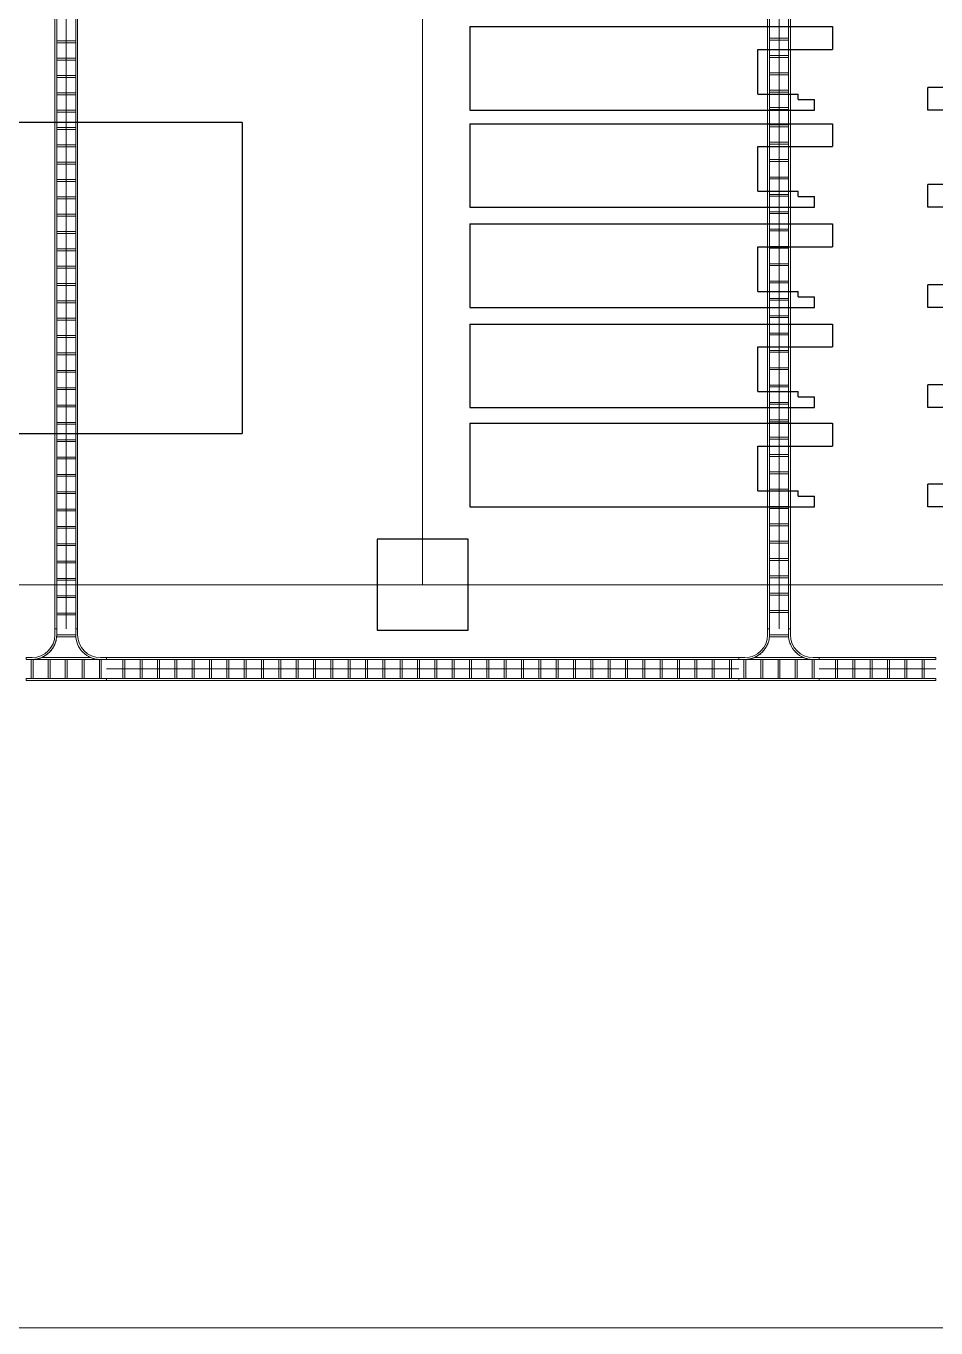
# Model space of a CAD drawing. Header units: millimetres. Extents: x 0 to 154200, y 0 to 64595.
# Drawn here: x 18770 to 30770, y 0 to 17165 of the extents above; entities that cross this region are included whole.
import ezdxf

# ---------------------------------------------------------------- set-up
doc = ezdxf.new("R2010")
doc.units = ezdxf.units.MM
doc.layers.add('Column', color=1, linetype='Continuous')
doc.layers.add('E-CABL-TRAY', color=4, linetype='Continuous', lineweight=9)
doc.layers.add('Floor', color=7, linetype='Continuous', lineweight=9)
doc.layers.add('Equipment', color=7, linetype='Continuous', true_color=0xffffff)

# ---------------------------------------------------------------- blocks, each defined once
blk = doc.blocks.new('M_래더 수평 티 - 300mm 반지름-272136-레벨 2')
at = {"layer": 'E-CABL-TRAY'}
for p, q in [((530, 150), (-530, 150)), ((-530, 150), (-530, 125)), ((-530, 125), (530, 125)), ((-463, 125), (-463, -125)), ((-437, -125), (-437, 125)), ((-238, 125), (-238, -125)), ((-212, -125), (-212, 125)), ((-13, 125), (-13, -125)), ((13, -125), (13, 125)), ((212, 125), (212, -125)), ((238, -125), (238, 125)), ((437, 125), (437, -125)), ((463, -125), (463, 125)), ((530, 125), (530, 150)), ((-450, -125), (-530, -125)), ((-530, -125), (-530, -150)), ((-530, -150), (-450, -150)), ((-450, -125), (-437, -125)), ((-450, -125), (450, -125)), ((-324, -150), (324, -150)), ((-238, -125), (-212, -125)), ((-13, -125), (13, -125)), ((212, -125), (238, -125)), ((437, -125), (450, -125)), ((530, -125), (450, -125)), ((450, -150), (530, -150)), ((530, -150), (530, -125)), ((-150, -450), (-150, -530)), ((125, -425), (-125, -425)), ((-125, -425), (-125, -450)), ((-125, -450), (125, -450)), ((-125, -530), (-125, -450)), ((125, -450), (125, -425)), ((125, -450), (125, -530)), ((150, -530), (150, -450)), ((-150, -530), (-125, -530)), ((125, -530), (150, -530))]:
    blk.add_line(p, q, dxfattribs=at)
for centre, radius, start, end in [((-450, -450), 325, 360, 90), ((-450, -450), 325, 79.9947, 90), ((-450, -450), 300, 0, 90), ((-450, -450), 325, 67.9974, 77.4396), ((-450, -450), 325, 61.232, 67.2117), ((450, -450), 325, 90, 180), ((450, -450), 300, 90, 180), ((450, -450), 325, 112.7883, 118.768), ((450, -450), 325, 102.5604, 112.0026), ((450, -450), 325, 90, 100.0053), ((-450, -450), 325, 49.8928, 56.0097), ((-450, -450), 325, 38.4887, 44.8078), ((-450, -450), 325, 26.942, 33.6058), ((-450, -450), 325, 11.2019, 22.4039), ((450, -450), 325, 157.5961, 168.7981), ((450, -450), 325, 146.3942, 153.058), ((450, -450), 325, 135.1922, 141.5113), ((450, -450), 325, 123.9903, 130.1072)]:
    blk.add_arc(centre, radius, start, end, dxfattribs=at)
blk = doc.blocks.new('Main_Clean')
at = {"layer": 'Equipment', "lineweight": -3}
for points in [[(7906, 4100, 0), (0, 4100, 0)], [(0, 4100, 0), (0, 0, 0)], [(7906, 4100, 0), (7906, 0, 0)], [(0, 0, 0), (7906, 0, 0)]]:
    blk.add_polyline3d(points, dxfattribs=at)
blk = doc.blocks.new('Main_DIFF')
at = {"layer": 'Equipment', "lineweight": -3}
for points in [[(0, 1100, 0), (4780, 1100, 0)], [(0, 1100, 0), (0, 0, 0)], [(4780, 1100, 0), (4780, 800, 0)], [(3797, 800, 0), (4780, 800, 0)], [(3797, 210, 0), (3797, 800, 0)], [(3797, 210, 0), (4330, 210, 0)], [(4330, 140, 0), (4330, 210, 0)], [(0, 0, 0), (4542, 0, 0)], [(4330, 140, 0), (4542, 140, 0)], [(4542, 0, 0), (4542, 140, 0)]]:
    blk.add_polyline3d(points, dxfattribs=at)

msp = doc.modelspace()

# ---------------------------------------------------------------- linework, layer by layer
at = {"layer": 'Column'}
msp.add_lwpolyline([(23400, 9800), (23400, 9200), (24600, 9200), (24600, 10400), (23400, 10400), (23400, 9800)], dxfattribs=at)
at = {"layer": 'E-CABL-TRAY'}
for p, q in [((19150, 55818.7018), (19150, 9218.7018)), ((19175.4, 55818.7018), (19175.4, 9218.7018)), ((19300, 55818.7018), (19300, 9218.7018)), ((19424.6, 55818.7018), (19424.6, 9218.7018)), ((19450, 55818.7018), (19450, 9218.7018)), ((28550, 9218.7018), (28550, 55818.7018)), ((28575.4, 9218.7018), (28575.4, 55818.7018)), ((28700, 9218.7018), (28700, 55818.7018)), ((28824.6, 9218.7018), (28824.6, 55818.7018)), ((28850, 9218.7018), (28850, 55818.7018)), ((28824.6, 17003.8018), (28575.4, 17003.8018)), ((19175.4, 16969.4018), (19424.6, 16969.4018)), ((19175.4, 16944.0018), (19424.6, 16944.0018)), ((28824.6, 16978.4018), (28575.4, 16978.4018)), ((19175.4, 16740.8018), (19424.6, 16740.8018)), ((19175.4, 16715.4018), (19424.6, 16715.4018)), ((28824.6, 16775.2018), (28575.4, 16775.2018)), ((28824.6, 16749.8018), (28575.4, 16749.8018)), ((19175.4, 16512.2018), (19424.6, 16512.2018)), ((19175.4, 16486.8018), (19424.6, 16486.8018)), ((28824.6, 16546.6018), (28575.4, 16546.6018)), ((28824.6, 16521.2018), (28575.4, 16521.2018)), ((28824.6, 16318.0018), (28575.4, 16318.0018)), ((19175.4, 16283.6018), (19424.6, 16283.6018)), ((19175.4, 16258.2018), (19424.6, 16258.2018)), ((28824.6, 16292.6018), (28575.4, 16292.6018)), ((19175.4, 16055.0018), (19424.6, 16055.0018)), ((19175.4, 16029.6018), (19424.6, 16029.6018)), ((28824.6, 16089.4018), (28575.4, 16089.4018)), ((28824.6, 16064.0018), (28575.4, 16064.0018)), ((19175.4, 15826.4018), (19424.6, 15826.4018)), ((19175.4, 15801.0018), (19424.6, 15801.0018)), ((28824.6, 15860.8018), (28575.4, 15860.8018)), ((28824.6, 15835.4018), (28575.4, 15835.4018)), ((28824.6, 15632.2018), (28575.4, 15632.2018)), ((19175.4, 15597.8018), (19424.6, 15597.8018)), ((19175.4, 15572.4018), (19424.6, 15572.4018)), ((28824.6, 15606.8018), (28575.4, 15606.8018)), ((19175.4, 15369.2018), (19424.6, 15369.2018)), ((19175.4, 15343.8018), (19424.6, 15343.8018)), ((28824.6, 15403.6018), (28575.4, 15403.6018)), ((28824.6, 15378.2018), (28575.4, 15378.2018)), ((19175.4, 15140.6018), (19424.6, 15140.6018)), ((19175.4, 15115.2018), (19424.6, 15115.2018)), ((28824.6, 15175.0018), (28575.4, 15175.0018)), ((28824.6, 15149.6018), (28575.4, 15149.6018)), ((28824.6, 14946.4018), (28575.4, 14946.4018)), ((19175.4, 14912.0018), (19424.6, 14912.0018)), ((19175.4, 14886.6018), (19424.6, 14886.6018)), ((28824.6, 14921.0018), (28575.4, 14921.0018)), ((19175.4, 14683.4018), (19424.6, 14683.4018)), ((19175.4, 14658.0018), (19424.6, 14658.0018)), ((28824.6, 14717.8018), (28575.4, 14717.8018)), ((28824.6, 14692.4018), (28575.4, 14692.4018)), ((19175.4, 14454.8018), (19424.6, 14454.8018)), ((19175.4, 14429.4018), (19424.6, 14429.4018)), ((28824.6, 14489.2018), (28575.4, 14489.2018)), ((28824.6, 14463.8018), (28575.4, 14463.8018)), ((28824.6, 14260.6018), (28575.4, 14260.6018)), ((19175.4, 14226.2018), (19424.6, 14226.2018)), ((19175.4, 14200.8018), (19424.6, 14200.8018)), ((28824.6, 14235.2018), (28575.4, 14235.2018)), ((19175.4, 13997.6018), (19424.6, 13997.6018)), ((19175.4, 13972.2018), (19424.6, 13972.2018)), ((28824.6, 14032.0018), (28575.4, 14032.0018)), ((28824.6, 14006.6018), (28575.4, 14006.6018)), ((19175.4, 13769.0018), (19424.6, 13769.0018)), ((19175.4, 13743.6018), (19424.6, 13743.6018)), ((28824.6, 13803.4018), (28575.4, 13803.4018)), ((28824.6, 13778.0018), (28575.4, 13778.0018)), ((28824.6, 13574.8018), (28575.4, 13574.8018)), ((19175.4, 13540.4018), (19424.6, 13540.4018)), ((19175.4, 13515.0018), (19424.6, 13515.0018)), ((28824.6, 13549.4018), (28575.4, 13549.4018)), ((19175.4, 13311.8018), (19424.6, 13311.8018)), ((19175.4, 13286.4018), (19424.6, 13286.4018)), ((28824.6, 13346.2018), (28575.4, 13346.2018)), ((28824.6, 13320.8018), (28575.4, 13320.8018)), ((19175.4, 13083.2018), (19424.6, 13083.2018)), ((19175.4, 13057.8018), (19424.6, 13057.8018)), ((28824.6, 13117.6018), (28575.4, 13117.6018)), ((28824.6, 13092.2018), (28575.4, 13092.2018)), ((28824.6, 12889.0018), (28575.4, 12889.0018)), ((19175.4, 12854.6018), (19424.6, 12854.6018)), ((19175.4, 12829.2018), (19424.6, 12829.2018)), ((28824.6, 12863.6018), (28575.4, 12863.6018)), ((19175.4, 12626.0018), (19424.6, 12626.0018)), ((19175.4, 12600.6018), (19424.6, 12600.6018)), ((28824.6, 12660.4018), (28575.4, 12660.4018)), ((28824.6, 12635.0018), (28575.4, 12635.0018)), ((19175.4, 12397.4018), (19424.6, 12397.4018)), ((19175.4, 12372.0018), (19424.6, 12372.0018)), ((28824.6, 12431.8018), (28575.4, 12431.8018)), ((28824.6, 12406.4018), (28575.4, 12406.4018)), ((28824.6, 12203.2018), (28575.4, 12203.2018)), ((19175.4, 12168.8018), (19424.6, 12168.8018)), ((19175.4, 12143.4018), (19424.6, 12143.4018)), ((28824.6, 12177.8018), (28575.4, 12177.8018)), ((19175.4, 11940.2018), (19424.6, 11940.2018)), ((19175.4, 11914.8018), (19424.6, 11914.8018)), ((28824.6, 11974.6018), (28575.4, 11974.6018)), ((28824.6, 11949.2018), (28575.4, 11949.2018)), ((19175.4, 11711.6018), (19424.6, 11711.6018)), ((19175.4, 11686.2018), (19424.6, 11686.2018)), ((28824.6, 11746.0018), (28575.4, 11746.0018)), ((28824.6, 11720.6018), (28575.4, 11720.6018)), ((28824.6, 11517.4018), (28575.4, 11517.4018)), ((19175.4, 11483.0018), (19424.6, 11483.0018)), ((19175.4, 11457.6018), (19424.6, 11457.6018)), ((28824.6, 11492.0018), (28575.4, 11492.0018)), ((19175.4, 11254.4018), (19424.6, 11254.4018)), ((19175.4, 11229.0018), (19424.6, 11229.0018)), ((28824.6, 11288.8018), (28575.4, 11288.8018)), ((28824.6, 11263.4018), (28575.4, 11263.4018)), ((19175.4, 11025.8018), (19424.6, 11025.8018)), ((19175.4, 11000.4018), (19424.6, 11000.4018)), ((28824.6, 11060.2018), (28575.4, 11060.2018)), ((28824.6, 11034.8018), (28575.4, 11034.8018)), ((28824.6, 10831.6018), (28575.4, 10831.6018)), ((19175.4, 10797.2018), (19424.6, 10797.2018)), ((19175.4, 10771.8018), (19424.6, 10771.8018)), ((28824.6, 10806.2018), (28575.4, 10806.2018)), ((19175.4, 10568.6018), (19424.6, 10568.6018)), ((19175.4, 10543.2018), (19424.6, 10543.2018)), ((28824.6, 10603.0018), (28575.4, 10603.0018)), ((28824.6, 10577.6018), (28575.4, 10577.6018)), ((19175.4, 10340.0018), (19424.6, 10340.0018)), ((19175.4, 10314.6018), (19424.6, 10314.6018)), ((28824.6, 10374.4018), (28575.4, 10374.4018)), ((28824.6, 10349.0018), (28575.4, 10349.0018)), ((28824.6, 10145.8018), (28575.4, 10145.8018)), ((19175.4, 10111.4018), (19424.6, 10111.4018)), ((19175.4, 10086.0018), (19424.6, 10086.0018)), ((28824.6, 10120.4018), (28575.4, 10120.4018)), ((19175.4, 9882.8018), (19424.6, 9882.8018)), ((19175.4, 9857.4018), (19424.6, 9857.4018)), ((28824.6, 9917.2018), (28575.4, 9917.2018)), ((28824.6, 9891.8018), (28575.4, 9891.8018)), ((19175.4, 9654.2018), (19424.6, 9654.2018)), ((19175.4, 9628.8018), (19424.6, 9628.8018)), ((28824.6, 9688.6018), (28575.4, 9688.6018)), ((28824.6, 9663.2018), (28575.4, 9663.2018)), ((28824.6, 9460.0018), (28575.4, 9460.0018)), ((19175.4, 9425.6018), (19424.6, 9425.6018)), ((19175.4, 9400.2018), (19424.6, 9400.2018)), ((28824.6, 9434.6018), (28575.4, 9434.6018)), ((19175.4, 9218.7018), (19150, 9218.7018)), ((19450, 9218.7018), (19424.6, 9218.7018)), ((28575.4, 9218.7018), (28550, 9218.7018)), ((28850, 9218.7018), (28824.6, 9218.7018)), ((19830, 8813.3018), (19830, 8838.7018)), ((19830, 8838.7018), (28170, 8838.7018)), ((19830, 8813.3018), (28170, 8813.3018)), ((20045.9, 8564.1018), (20045.9, 8813.3018)), ((20071.3, 8564.1018), (20071.3, 8813.3018)), ((20274.5, 8564.1018), (20274.5, 8813.3018)), ((20299.9, 8564.1018), (20299.9, 8813.3018)), ((20503.1, 8564.1018), (20503.1, 8813.3018)), ((20528.5, 8564.1018), (20528.5, 8813.3018)), ((20731.7, 8564.1018), (20731.7, 8813.3018)), ((20757.1, 8564.1018), (20757.1, 8813.3018)), ((20960.3, 8564.1018), (20960.3, 8813.3018)), ((20985.7, 8564.1018), (20985.7, 8813.3018)), ((21188.9, 8564.1018), (21188.9, 8813.3018)), ((21214.3, 8564.1018), (21214.3, 8813.3018)), ((21417.5, 8564.1018), (21417.5, 8813.3018)), ((21442.9, 8564.1018), (21442.9, 8813.3018)), ((21646.1, 8564.1018), (21646.1, 8813.3018)), ((21671.5, 8564.1018), (21671.5, 8813.3018)), ((21874.7, 8564.1018), (21874.7, 8813.3018)), ((21900.1, 8564.1018), (21900.1, 8813.3018)), ((22103.3, 8564.1018), (22103.3, 8813.3018)), ((22128.7, 8564.1018), (22128.7, 8813.3018)), ((22331.9, 8564.1018), (22331.9, 8813.3018)), ((22357.3, 8564.1018), (22357.3, 8813.3018)), ((22560.5, 8564.1018), (22560.5, 8813.3018)), ((22585.9, 8564.1018), (22585.9, 8813.3018)), ((22789.1, 8564.1018), (22789.1, 8813.3018)), ((22814.5, 8564.1018), (22814.5, 8813.3018)), ((23017.7, 8564.1018), (23017.7, 8813.3018)), ((23043.1, 8564.1018), (23043.1, 8813.3018)), ((23246.3, 8564.1018), (23246.3, 8813.3018)), ((23271.7, 8564.1018), (23271.7, 8813.3018)), ((23474.9, 8564.1018), (23474.9, 8813.3018)), ((23500.3, 8564.1018), (23500.3, 8813.3018)), ((23703.5, 8564.1018), (23703.5, 8813.3018)), ((23728.9, 8564.1018), (23728.9, 8813.3018)), ((23932.1, 8564.1018), (23932.1, 8813.3018)), ((23957.5, 8564.1018), (23957.5, 8813.3018)), ((24160.7, 8564.1018), (24160.7, 8813.3018)), ((24186.1, 8564.1018), (24186.1, 8813.3018)), ((24389.3, 8564.1018), (24389.3, 8813.3018)), ((24414.7, 8564.1018), (24414.7, 8813.3018)), ((24617.9, 8564.1018), (24617.9, 8813.3018)), ((24643.3, 8564.1018), (24643.3, 8813.3018)), ((24846.5, 8564.1018), (24846.5, 8813.3018)), ((24871.9, 8564.1018), (24871.9, 8813.3018)), ((25075.1, 8564.1018), (25075.1, 8813.3018)), ((25100.5, 8564.1018), (25100.5, 8813.3018)), ((25303.7, 8564.1018), (25303.7, 8813.3018)), ((25329.1, 8564.1018), (25329.1, 8813.3018)), ((25532.3, 8564.1018), (25532.3, 8813.3018)), ((25557.7, 8564.1018), (25557.7, 8813.3018)), ((25760.9, 8564.1018), (25760.9, 8813.3018)), ((25786.3, 8564.1018), (25786.3, 8813.3018)), ((25989.5, 8564.1018), (25989.5, 8813.3018)), ((26014.9, 8564.1018), (26014.9, 8813.3018)), ((26218.1, 8564.1018), (26218.1, 8813.3018)), ((26243.5, 8564.1018), (26243.5, 8813.3018)), ((26446.7, 8564.1018), (26446.7, 8813.3018)), ((26472.1, 8564.1018), (26472.1, 8813.3018)), ((26675.3, 8564.1018), (26675.3, 8813.3018)), ((26700.7, 8564.1018), (26700.7, 8813.3018)), ((26903.9, 8564.1018), (26903.9, 8813.3018)), ((26929.3, 8564.1018), (26929.3, 8813.3018)), ((27132.5, 8564.1018), (27132.5, 8813.3018)), ((27157.9, 8564.1018), (27157.9, 8813.3018)), ((27361.1, 8564.1018), (27361.1, 8813.3018)), ((27386.5, 8564.1018), (27386.5, 8813.3018)), ((27589.7, 8564.1018), (27589.7, 8813.3018)), ((27615.1, 8564.1018), (27615.1, 8813.3018)), ((27818.3, 8564.1018), (27818.3, 8813.3018)), ((27843.7, 8564.1018), (27843.7, 8813.3018)), ((28046.9, 8564.1018), (28046.9, 8813.3018)), ((28072.3, 8564.1018), (28072.3, 8813.3018)), ((28170, 8838.7018), (28170, 8813.3018)), ((29230, 8813.3018), (29230, 8838.7018)), ((29230, 8838.7018), (30770, 8838.7018)), ((29230, 8813.3018), (30770, 8813.3018)), ((29445.9, 8564.1018), (29445.9, 8813.3018)), ((29471.3, 8564.1018), (29471.3, 8813.3018)), ((29674.5, 8564.1018), (29674.5, 8813.3018)), ((29699.9, 8564.1018), (29699.9, 8813.3018)), ((29903.1, 8564.1018), (29903.1, 8813.3018)), ((29928.5, 8564.1018), (29928.5, 8813.3018)), ((30131.7, 8564.1018), (30131.7, 8813.3018)), ((30157.1, 8564.1018), (30157.1, 8813.3018)), ((30360.3, 8564.1018), (30360.3, 8813.3018)), ((30385.7, 8564.1018), (30385.7, 8813.3018)), ((30588.9, 8564.1018), (30588.9, 8813.3018)), ((30614.3, 8564.1018), (30614.3, 8813.3018)), ((30770, 8838.7018), (30770, 8813.3018)), ((19830, 8688.7018), (28170, 8688.7018)), ((29230, 8688.7018), (30770, 8688.7018)), ((19830, 8538.7018), (19830, 8564.1018)), ((19830, 8564.1018), (28170, 8564.1018)), ((19830, 8538.7018), (28170, 8538.7018)), ((28170, 8564.1018), (28170, 8538.7018)), ((29230, 8538.7018), (29230, 8564.1018)), ((29230, 8564.1018), (30770, 8564.1018)), ((29230, 8538.7018), (30770, 8538.7018)), ((30770, 8564.1018), (30770, 8538.7018))]:
    msp.add_line(p, q, dxfattribs=at)
at = {"layer": 'Floor'}
msp.add_lwpolyline([(154200, 0), (0, 0), (0, 64595), (154200, 64595)], close=True, dxfattribs=at)
for points in [[(12000, 9800), (12000, 54800), (24000, 54800), (24000, 9800), (12000, 9800)], [(24000, 9800), (24000, 54800), (36000, 54800), (36000, 9800), (24000, 9800)]]:
    msp.add_lwpolyline(points, dxfattribs=at)

# ---------------------------------------------------------------- block references
at = {"layer": 'E-CABL-TRAY', "rotation": 180}
for p in [(19300, 8688.7018), (28700, 8688.7018)]:
    msp.add_blockref('M_래더 수평 티 - 300mm 반지름-272136-레벨 2', p, dxfattribs=at)
at = {"layer": 'Equipment'}
for name, p in [('Main_DIFF', (24624.5425, 16058.2633)), ('Main_Clean', (13712.9317, 11791.4478)), ('Main_DIFF', (24624.5425, 14777.5611)), ('Main_DIFF', (24624.5425, 13456.3897)), ('Main_DIFF', (24624.5425, 12135.274)), ('Main_DIFF', (24624.5425, 10827.7439))]:
    msp.add_blockref(name, p, dxfattribs=at)
at = {"layer": 'Equipment', "rotation": 180}
for p in [(35441.3283, 17157.1143), (35441.3283, 15876.412), (35441.3283, 14555.2407), (35441.3283, 13234.1249), (35441.3283, 11926.5949)]:
    msp.add_blockref('Main_DIFF', p, dxfattribs=at)

doc.saveas('drawing.dxf')
